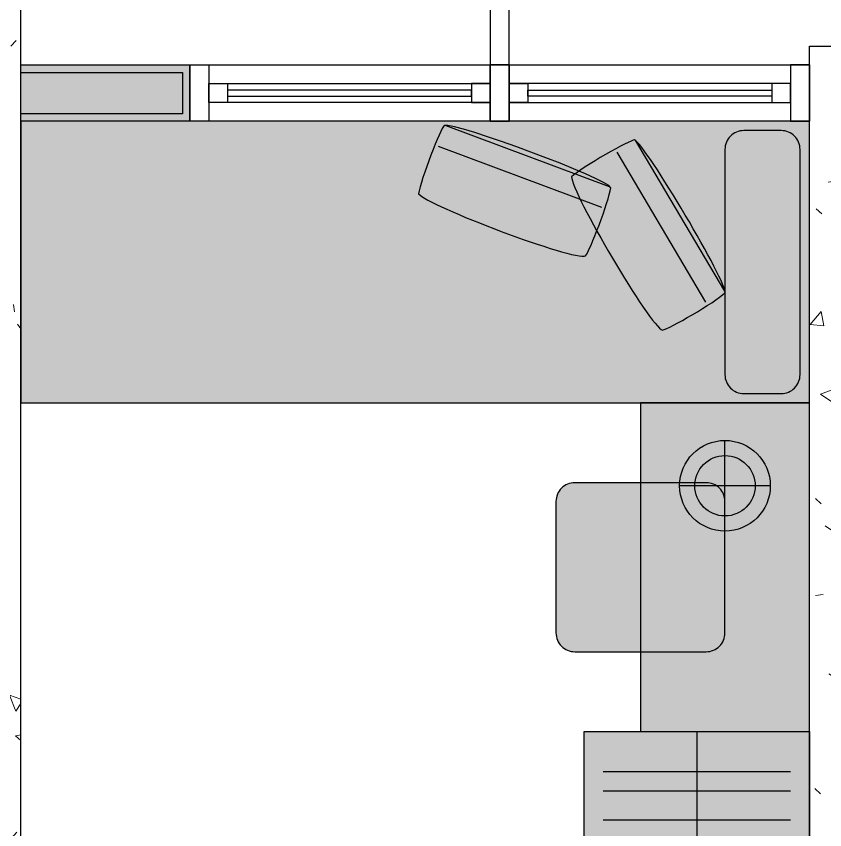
# Model space of a CAD drawing. Header units: millimetres. Extents: x 138979 to 257434, y 2210 to 57479.
# Drawn here: x 210834 to 212987, y 27006 to 29172 of the extents above; entities that cross this region are included whole.
import ezdxf

# ---------------------------------------------------------------- set-up
doc = ezdxf.new("R2010")
doc.units = ezdxf.units.MM
doc.layers.add('GAR-FFE', color=1, linetype='Continuous')
doc.layers.add('GAR-WINDOW', color=4, linetype='Continuous')
doc.layers.add('WALL-FILL-4', color=254, linetype='Continuous', lineweight=9)
doc.layers.add('WALL-RETCUT-1', color=1, linetype='Continuous', lineweight=25)

# ---------------------------------------------------------------- blocks, each defined once
blk = doc.blocks.new('floor lamp')
at = {"layer": 'GAR-FFE'}
for p, q in [((103182.3, -185306.5), (103182.3, -185628.5)), ((103021.4, -185467.5), (103343.3, -185467.5))]:
    blk.add_line(p, q, dxfattribs=at)
for radius in [161, 107.2]:
    blk.add_circle((103182.3, -185467.5), radius, dxfattribs=at)
blk = doc.blocks.new('TYPE D3')
h = blk.add_hatch(color=9)
h.dxf.hatch_style = 1
h.paths.add_polyline_path([(219505.7, 63174.5), (219935.7, 63174.5), (219935.7, 63064.5), (219505.7, 63064.5)], flags=17)
h.paths.add_polyline_path([(219505.7, 63194.5), (219955.7, 63194.5), (219955.7, 63044.5), (219505.7, 63044.5), (219505.7, 63064.5), (219935.7, 63064.5), (219935.7, 63174.5), (219505.7, 63174.5)])
at = {"layer": 'WALL-FILL-4'}
h = blk.add_hatch(dxfattribs=at)
h.set_pattern_fill('FP_118', color=256, angle=-400, style=0, pattern_type=2)
h.set_pattern_definition([(140, (219505.7, 64094.54), (38.254, 437.242), [45.72, -502.92]), (85, (219505.7, 64094.54), (-458.537, -84.583), [36.576, -402.336]), (190.451, (219508.9, 64131), (-420.28, 352.66), [38.856, -427.416]), (136.184, (219383.8, 64094.55), (100.9, 650.59), [68.58, -754.38]), (186.636, (219392.2, 64148.76), (-593.83, 569.77), [58.28, -641.12]), (81.184, (219383.8, 64094.55), (-593.82, 569.77), [54.86, -603.5]), (111, (219414.26, 64155.5), (245.437, 363.875), [45.72, -502.92]), (56, (219414.26, 64155.5), (-442.05, 148.325), [36.576, -402.336]), (161.451, (219434.7, 64185.83), (-196.61, 512.2), [38.856, -427.416]), (127.5, (219505.7, 64094.54), (-202.932, 7.413), [20.117, -377.342, 20.117, -792.175]), (127.5, (219505.7, 64094.54), (-202.932, 7.413), [-417.576, -388.315, 20.117, -383.743]), (97.5, (219505.7, 64094.54), (-240.433, 160.367), [20.117, -212.75, 20.117, -522.122]), (97.5, (219505.7, 64094.54), (-240.433, 160.367), [-252.984, -368.198, 20.117, -133.807]), (57.5, (219505.7, 63958.6), (13.749, 325.418), [20.117, -132.283, 20.117, -1086.307]), (57.5, (219505.7, 63958.6), (13.749, 325.418), [-172.517, -455.371, 20.117, -610.819]), (47.5, (219505.7, 63897.64), (-61.024, 355.51), [20.117, -178.003, 20.117, -743.712]), (47.5, (219505.7, 63897.64), (-61.024, 355.51), [-218.237, -295.656, 20.117, -427.94])])
h.paths.add_polyline_path([(219305.7, 59969.5), (219505.7, 59969.5), (219505.7, 64344.5), (219305.7, 64344.5)])
h = blk.add_hatch(dxfattribs=at)
h.set_pattern_fill('FP_118', color=256, angle=-490, style=0, pattern_type=2)
h.set_pattern_definition([(50, (223755.7, 63044.54), (437.242, -38.254), [45.72, -502.92]), (355, (223755.7, 63044.54), (-84.583, 458.537), [36.576, -402.336]), (100.451, (223792.14, 63041.35), (352.66, 420.28), [38.856, -427.416]), (46.184, (223755.7, 63166.46), (650.59, -100.9), [68.58, -754.38]), (96.636, (223809.9, 63158.05), (569.77, 593.83), [58.28, -641.12]), (351.184, (223755.7, 63166.46), (569.77, 593.82), [54.86, -603.5]), (21, (223816.66, 63135.98), (363.875, -245.437), [45.72, -502.92]), (326, (223816.66, 63136), (148.325, 442.05), [36.576, -402.336]), (71.451, (223847, 63115.53), (512.2, 196.61), [38.856, -427.416]), (37.5, (223755.7, 63044.54), (7.413, 202.932), [20.117, -377.342, 20.117, -792.175]), (37.5, (223755.7, 63044.54), (7.413, 202.932), [-417.576, -388.315, 20.117, -383.743]), (7.5, (223755.7, 63044.54), (160.367, 240.433), [20.117, -212.75, 20.117, -522.122]), (7.5, (223755.7, 63044.54), (160.367, 240.433), [-252.984, -368.198, 20.117, -133.807]), (327.5, (223619.76, 63044.54), (325.418, -13.749), [20.117, -132.283, 20.117, -1086.307]), (327.5, (223619.76, 63044.54), (325.418, -13.749), [-172.517, -455.37, 20.117, -610.82]), (317.5, (223558.8, 63044.54), (355.51, 61.024), [20.117, -178.003, 20.117, -743.712]), (317.5, (223558.8, 63044.54), (355.51, 61.024), [-218.237, -295.656, 20.117, -427.94])])
h.paths.add_polyline_path([(222555.7, 63244.5), (222555.7, 63044.5), (221805.7, 63044.5), (221805.7, 60069.5), (221605.7, 60069.5), (221605.7, 63244.5)])
at = {"layer": 'GAR-WINDOW'}
for points in [[(219955.7, 63194.5), (221605.7, 63194.5), (221605.7, 63044.5), (219955.7, 63044.5)], [(219955.7, 63194.5), (220005.7, 63194.5), (220005.7, 63044.5), (219955.7, 63044.5)], [(220805.7, 63194.5), (220755.7, 63194.5), (220755.7, 63044.5), (220805.7, 63044.5)], [(220755.7, 63194.5), (220805.7, 63194.5), (220805.7, 63044.5), (220755.7, 63044.5)], [(221605.7, 63194.5), (221555.7, 63194.5), (221555.7, 63044.5), (221605.7, 63044.5)], [(220005.7, 63094.5), (220005.7, 63144.5), (220755.7, 63144.5), (220755.7, 63094.5)], [(220055.7, 63094.5), (220005.7, 63094.5), (220005.7, 63144.5), (220055.7, 63144.5)], [(220705.7, 63094.5), (220755.7, 63094.5), (220755.7, 63144.5), (220705.7, 63144.5)], [(221555.7, 63094.5), (221555.7, 63144.5), (220805.7, 63144.5), (220805.7, 63094.5)], [(220855.7, 63094.5), (220805.7, 63094.5), (220805.7, 63144.5), (220855.7, 63144.5)], [(221505.7, 63094.5), (221555.7, 63094.5), (221555.7, 63144.5), (221505.7, 63144.5)], [(220055.7, 63111.5), (220705.7, 63111.5), (220705.7, 63127.5), (220055.7, 63127.5)], [(221505.7, 63111.5), (220855.7, 63111.5), (220855.7, 63127.5), (221505.7, 63127.5)]]:
    blk.add_lwpolyline(points, close=True, dxfattribs=at)
at = {"layer": 'WALL-RETCUT-1'}
for points in [[(219505.7, 64344.5), (219305.7, 64344.5), (219305.7, 59969.5), (219505.7, 59969.5)], [(222555.7, 64344.5), (220755.7, 64344.5), (220755.7, 63194.5), (220805.7, 63194.5), (220805.7, 64294.5), (222505.7, 64294.5), (222505.7, 63244.5), (222555.7, 63244.5)], [(221605.7, 60069.5), (221605.7, 63244.5), (222555.7, 63244.5), (222555.7, 63044.5), (221805.7, 63044.5), (221805.7, 60069.5)], [(219505.7, 63194.5), (219955.7, 63194.5), (219955.7, 63044.5), (219505.7, 63044.5)], [(219505.7, 63174.5), (219935.7, 63174.5), (219935.7, 63064.5), (219505.7, 63064.5)]]:
    blk.add_lwpolyline(points, close=True, dxfattribs=at)

msp = doc.modelspace()

# ---------------------------------------------------------------- hatches: boundary and pattern name
at = {"layer": 'GAR-FFE', "true_color": 0xffffff}
h = msp.add_hatch(color=7, dxfattribs=at)
h.dxf.hatch_style = 1
h.paths.add_polyline_path([(212946.2, 28892.3), (210846.2, 28892.2), (210846.2, 28142.2), (212946.2, 28142.3)])
h = msp.add_hatch(color=7, dxfattribs=at)
h.dxf.hatch_style = 1
h.paths.add_polyline_path([(212496.2, 28142.2), (212496.2, 27267.2), (212946.2, 27267.2), (212946.2, 28142.2)])
h = msp.add_hatch(color=7, dxfattribs=at)
h.dxf.hatch_style = 1
h.paths.add_polyline_path([(212671.2, 27929.7), (212321.2, 27929.7, 0.414214), (212271.2, 27879.7), (212271.2, 27529.7, 0.414214), (212321.2, 27479.7), (212671.2, 27479.7, 0.414214), (212721.2, 27529.7), (212721.2, 27879.7, 0.414214)])
h = msp.add_hatch(color=7, dxfattribs=at)
h.dxf.hatch_style = 1
h.paths.add_polyline_path([(212946.2, 27267.2), (212346.2, 27267.2), (212346.2, 26067.2), (212946.2, 26067.2)])

# ---------------------------------------------------------------- linework, layer by layer
at = {"layer": 'GAR-FFE'}
msp.add_line((212646.2, 27267.2), (212646.2, 26067.2), dxfattribs=at)
at = {"layer": 'GAR-FFE', "extrusion": (-0.076691, 0.000477816, 0.997055)}
for p, q in [((212396.9, 27160.6), (212895.5, 27160.6)), ((212396.9, 27109.4), (212895.5, 27109.4)), ((212396.9, 27032.5), (212895.5, 27032.5))]:
    msp.add_line(p, q, dxfattribs=at)
at = {"layer": 'GAR-FFE'}
for points in [[(210846.2, 28892.2), (210846.2, 28142.2), (212946.2, 28142.2), (212946.2, 28892.2)], [(212496.2, 27267.2), (212946.2, 27267.2), (212946.2, 28142.2), (212496.2, 28142.2)], [(212346.2, 27267.2), (212946.2, 27267.2), (212946.2, 26067.2), (212346.2, 26067.2)]]:
    msp.add_lwpolyline(points, close=True, dxfattribs=at)
for points in [[(211977.6, 28880.4), (212412.8, 28718.2)], [(212483.3, 28839.7), (212719.8, 28440)], [(211957.3, 28825.9), (212392.5, 28663.6)], [(212433.2, 28810), (212669.7, 28410.4)]]:
    msp.add_lwpolyline(points, dxfattribs=at)
for points in [[(212721.2, 28817.2), (212721.2, 28217.2, 0.414214), (212771.2, 28167.2), (212871.2, 28167.2, 0.414214), (212921.2, 28217.2), (212921.2, 28817.2, 0.414214), (212871.2, 28867.2), (212771.2, 28867.2, 0.414214)], [(212671.2, 27929.7), (212321.2, 27929.7, 0.414214), (212271.2, 27879.7), (212271.2, 27529.7, 0.414214), (212321.2, 27479.7), (212671.2, 27479.7, 0.414214), (212721.2, 27529.7), (212721.2, 27879.7, 0.414214)]]:
    msp.add_lwpolyline(points, format="xyb", close=True, dxfattribs=at)
for points in [[(211904.9, 28699.1), (211910.5, 28736.1), (211965.2, 28875.7), (211973.6, 28880.5), (212003.8, 28889.8), (212411.3, 28738.5), (212417.1, 28715.2), (212411.6, 28677.4), (212361.6, 28547.3), (212349.8, 28533.8), (212320.2, 28519), (211929.6, 28666.9), (211904.9, 28699.1), (211904.9, 28699.1), (211904.9, 28699.1), (211904.9, 28699.1)], [(212312.7, 28744.3), (212340.4, 28769.7), (212470.6, 28843.9), (212480.2, 28842.2), (212509.6, 28830.6), (212731.4, 28456.8), (212721.3, 28435), (212693.3, 28409.1), (212572.6, 28339.3), (212555, 28336.2), (212522.7, 28343.3), (212311.7, 28703.7), (212312.7, 28744.3), (212312.7, 28744.3), (212312.7, 28744.3), (212312.7, 28744.3)]]:
    msp.add_open_spline(points, degree=3, knots=[0, 0, 0, 0, 1, 1, 1, 2, 2, 2, 3, 3, 3, 4, 4, 4, 5, 5, 5, 5], dxfattribs=at)

# ---------------------------------------------------------------- block references
msp.add_blockref('TYPE D3', (-8659.5, -34152.3))
at = {"layer": 'GAR-FFE', "xscale": 0.75, "yscale": 0.75, "zscale": 0.75, "rotation": 180}
msp.add_blockref('floor lamp', (290108, -111179.1), dxfattribs=at)

doc.saveas('drawing.dxf')
